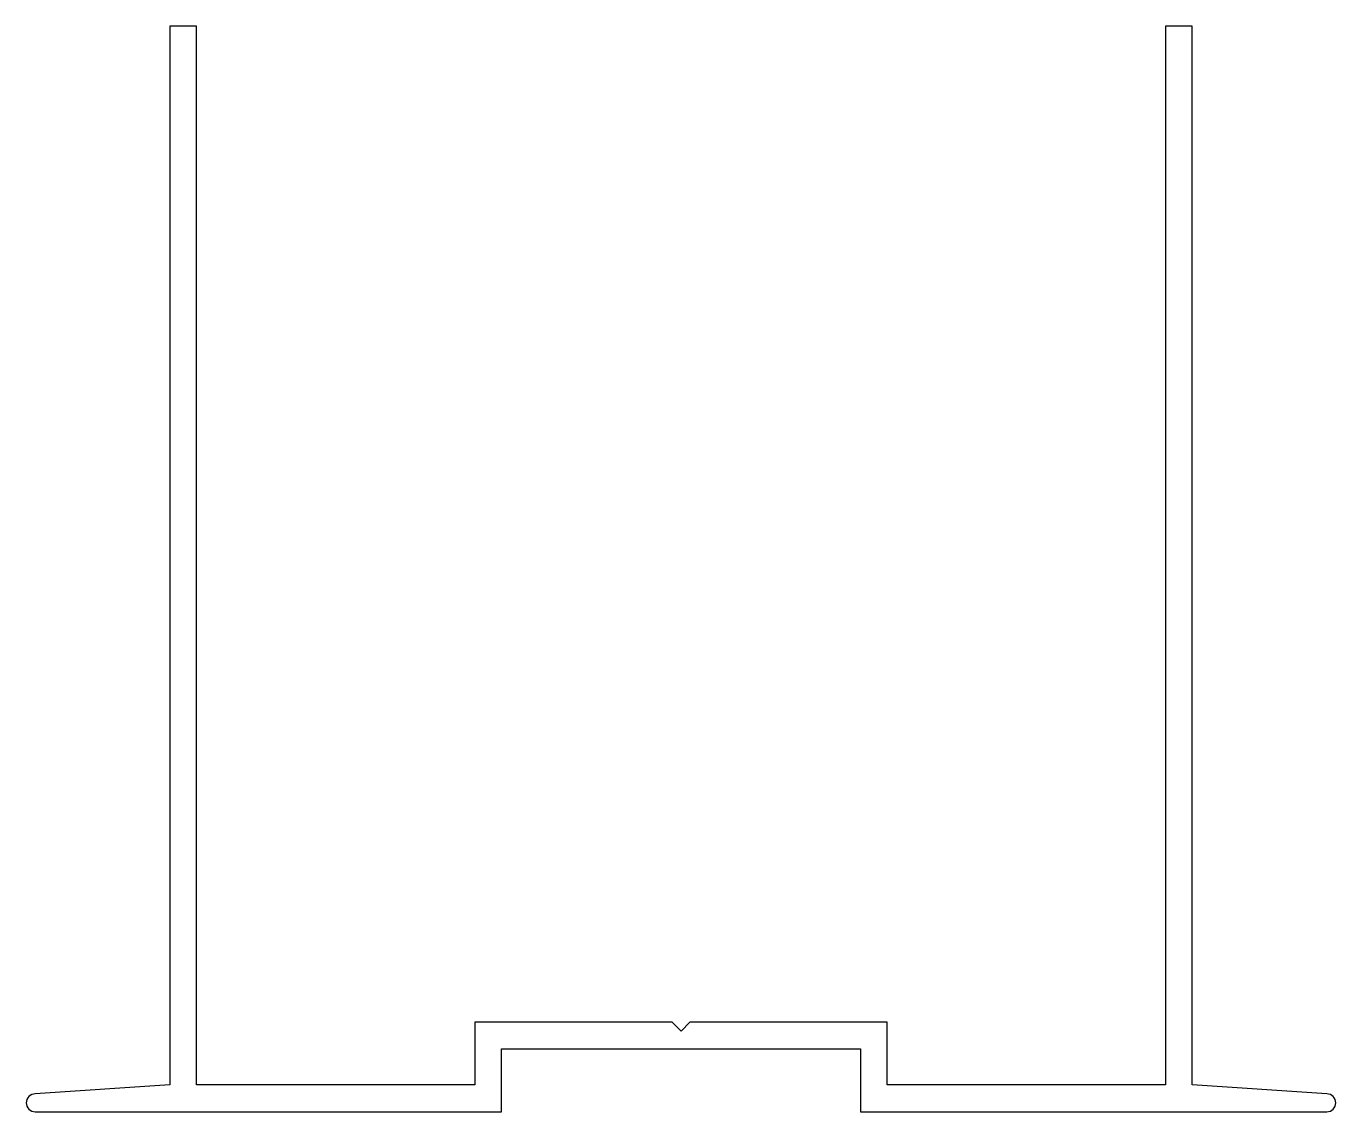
# Model space of a CAD drawing. Extents: x 214.6 to 287.6, y -74.3 to -13.8.
import ezdxf

# ---------------------------------------------------------------- set-up
doc = ezdxf.new("R2010")
doc.units = 0
doc.layers.get('0').update_dxf_attribs({"linetype": 'CONTINUOUS'})

msp = doc.modelspace()

# ---------------------------------------------------------------- linework, layer by layer
msp.add_lwpolyline([(239.558, -72.776), (224.058, -72.776), (224.058, -13.776), (222.558, -13.776), (222.558, -72.776), (215.058, -73.276, 1), (215.058, -74.276), (241.058, -74.276), (241.058, -70.776), (261.058, -70.776), (261.058, -74.276), (287.058, -74.276, 1), (287.058, -73.276), (279.558, -72.776), (279.558, -13.776), (278.058, -13.776), (278.058, -72.776), (262.558, -72.776), (262.558, -69.276), (251.558, -69.276), (251.058, -69.776), (250.558, -69.276), (239.558, -69.276)], format="xyb", close=True)

doc.saveas('drawing.dxf')
